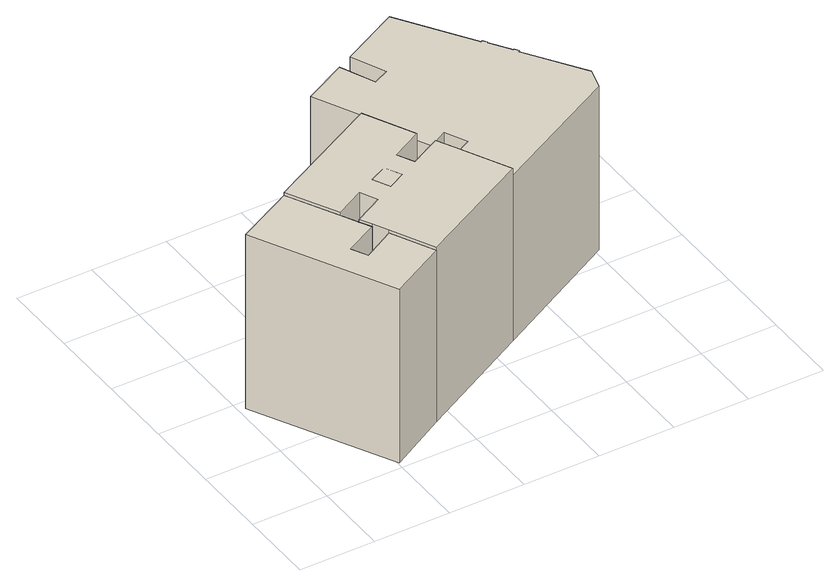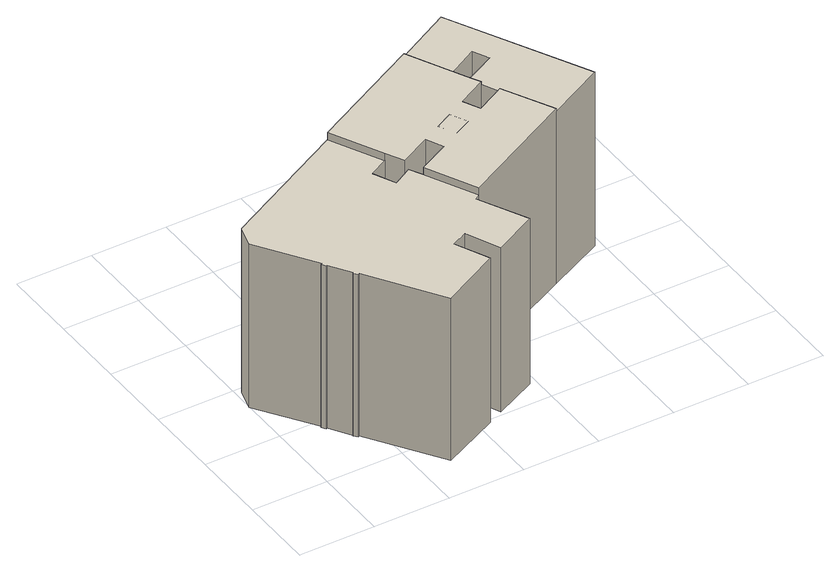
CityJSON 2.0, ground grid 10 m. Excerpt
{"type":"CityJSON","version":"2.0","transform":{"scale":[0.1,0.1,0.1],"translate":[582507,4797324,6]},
"CityObjects":{
"building1":{"type":"Building","attributes":{"name":"2456"},"children":["building1-1"],"geometry":[{"type":"MultiSurface","lod":"1","boundaries":[[[0,1,2,3]],[[1,4,5,2]],[[4,6,7,5]],[[6,8,9,7]],[[8,10,11,9]],[[10,12,13,11]],[[12,14,15,13]],[[14,16,17,15]],[[16,18,19,17]],[[18,0,3,19]],[[18,16,14,12,10,8,6,4,1,0]]]}]},
"building1-1":{"type":"BuildingPart","attributes":{"name":"2456_P","measuredHeight":24.49},"parents":["building1"],"geometry":[{"type":"MultiSurface","lod":"2","boundaries":[[[0,1,2,3]],[[1,4,5,2]],[[4,6,7,5]],[[6,8,9,7]],[[8,10,11,9]],[[10,12,13,11]],[[12,14,15,13]],[[14,16,17,15]],[[16,18,19,17]],[[18,0,3,19]],[[18,16,14,12,10,8,6,4,1,0]]],"semantics":{"surfaces":[{"type":"WallSurface"},{"type":"RoofSurface"}],"values":[0,0,0,0,0,0,0,0,0,0,1]}}]},
"building2":{"type":"Building","attributes":{"name":"2455"},"children":["building2-1"],"geometry":[{"type":"MultiSurface","lod":"1","boundaries":[[[20,21,19,22]],[[21,23,17,19]],[[23,24,11,17]],[[24,25,9,11]],[[25,26,27,9]],[[26,28,29,27]],[[28,30,7,29]],[[30,31,5,7]],[[31,32,33,5]],[[32,34,35,33]],[[34,36,37,35]],[[36,38,39,37]],[[38,40,41,39]],[[40,42,43,41]],[[42,20,22,43]],[[42,40,38,36,34,32,31,30,28,26,25,24,23,21,20]]]}]},
"building2-1":{"type":"BuildingPart","attributes":{"name":"2455_P","measuredHeight":24.67},"parents":["building2"],"geometry":[{"type":"MultiSurface","lod":"2","boundaries":[[[20,21,19,22]],[[21,23,17,19]],[[23,24,11,17]],[[24,25,9,11]],[[25,26,27,9]],[[26,28,29,27]],[[28,30,7,29]],[[30,31,5,7]],[[31,32,33,5]],[[32,34,35,33]],[[34,36,37,35]],[[36,38,39,37]],[[38,40,41,39]],[[40,42,43,41]],[[42,20,22,43]],[[44,45,46,47]],[[45,48,49,46]],[[48,50,51,49]],[[50,44,47,51]],[[42,40,38,36,34,32,31,30,28,26,25,24,23,21,20],[50,48,45,44]]],"semantics":{"surfaces":[{"type":"WallSurface"},{"type":"RoofSurface"}],"values":[0,0,0,0,0,0,0,0,0,0,0,0,0,0,0,0,0,0,0,1]}}]},
"building3":{"type":"Building","attributes":{"name":"2457"},"children":["building3-1"],"geometry":[{"type":"MultiSurface","lod":"1","boundaries":[[[52,53,54,55]],[[53,56,57,54]],[[56,58,59,57]],[[58,60,61,59]],[[60,62,63,61]],[[62,64,65,63]],[[64,66,67,65]],[[66,68,69,67]],[[68,70,71,69]],[[70,72,73,71]],[[72,74,22,73]],[[74,75,43,22]],[[75,76,77,43]],[[76,78,79,77]],[[78,80,81,79]],[[80,82,35,81]],[[82,83,33,35]],[[83,84,85,33]],[[84,86,87,85]],[[86,88,89,87]],[[88,90,91,89]],[[90,92,93,91]],[[92,94,95,93]],[[94,52,55,95]],[[94,92,90,88,86,84,83,82,80,78,76,75,74,72,70,68,66,64,62,60,58,56,53,52]]]}]},
"building3-1":{"type":"BuildingPart","attributes":{"name":"2457_P","measuredHeight":23.33},"parents":["building3"],"geometry":[{"type":"MultiSurface","lod":"2","boundaries":[[[52,53,54,55]],[[53,56,57,54]],[[56,58,59,57]],[[58,60,61,59]],[[60,62,63,61]],[[62,64,65,63]],[[64,66,67,65]],[[66,68,69,67]],[[68,70,71,69]],[[70,72,73,71]],[[72,74,22,73]],[[74,75,43,22]],[[75,76,77,43]],[[76,78,79,77]],[[78,80,81,79]],[[80,82,35,81]],[[82,83,33,35]],[[83,84,85,33]],[[84,86,87,85]],[[86,88,89,87]],[[88,90,91,89]],[[90,92,93,91]],[[92,94,95,93]],[[94,52,55,95]],[[94,92,90,88,86,84,83,82,80,78,76,75,74,72,70,68,66,64,62,60,58,56,53,52]]],"semantics":{"surfaces":[{"type":"WallSurface"},{"type":"RoofSurface"}],"values":[0,0,0,0,0,0,0,0,0,0,0,0,0,0,0,0,0,0,0,0,0,0,0,0,1]}}]}
},
"vertices":[
[101,8,251],[9,188,251],[9,188,4],[101,8,5],[85,227,251],[85,227,7],[119,161,251],[119,161,7],[130,139,251],[130,139,7],[138,124,251],[138,124,7],[95,102,251],[95,102,6],[106,81,251],[106,81,6],[148,104,251],[148,104,7],[176,48,251],[176,48,7],
[328,127,255],[176,48,255],[328,127,10],[148,104,255],[138,124,255],[130,139,255],[168,159,255],[168,159,8],[157,181,255],[157,181,8],[119,161,255],[85,227,255],[238,306,255],[238,306,11],[271,240,255],[271,240,10],[230,219,255],[230,219,10],[241,197,255],[241,197,10],[282,218,255],[282,218,10],[294,195,255],[294,195,10],
[205,206,255],[182,194,255],[182,194,8],[205,206,9],[193,172,255],[193,172,8],[216,184,255],[216,184,9],
[368,453,245],[431,358,245],[431,358,14],[368,453,15],[433,359,245],[433,359,14],[437,354,245],[437,354,14],[436,353,245],[436,353,14],[454,326,245],[454,326,14],[455,327,245],[455,327,14],[459,321,245],[459,321,14],[457,320,245],[457,320,14],[507,245,245],[507,245,13],[499,216,245],[499,216,13],[328,127,245],[294,195,245],[319,208,245],[319,208,11],[305,237,245],[305,237,11],[280,223,245],[280,223,10],[271,240,245],[238,306,245],[245,310,245],[245,310,11],[213,374,245],[213,374,10],[270,403,245],[270,403,12],[290,358,245],[290,358,12],[311,368,245],[311,368,12],[290,413,245],[290,413,12]
]}
